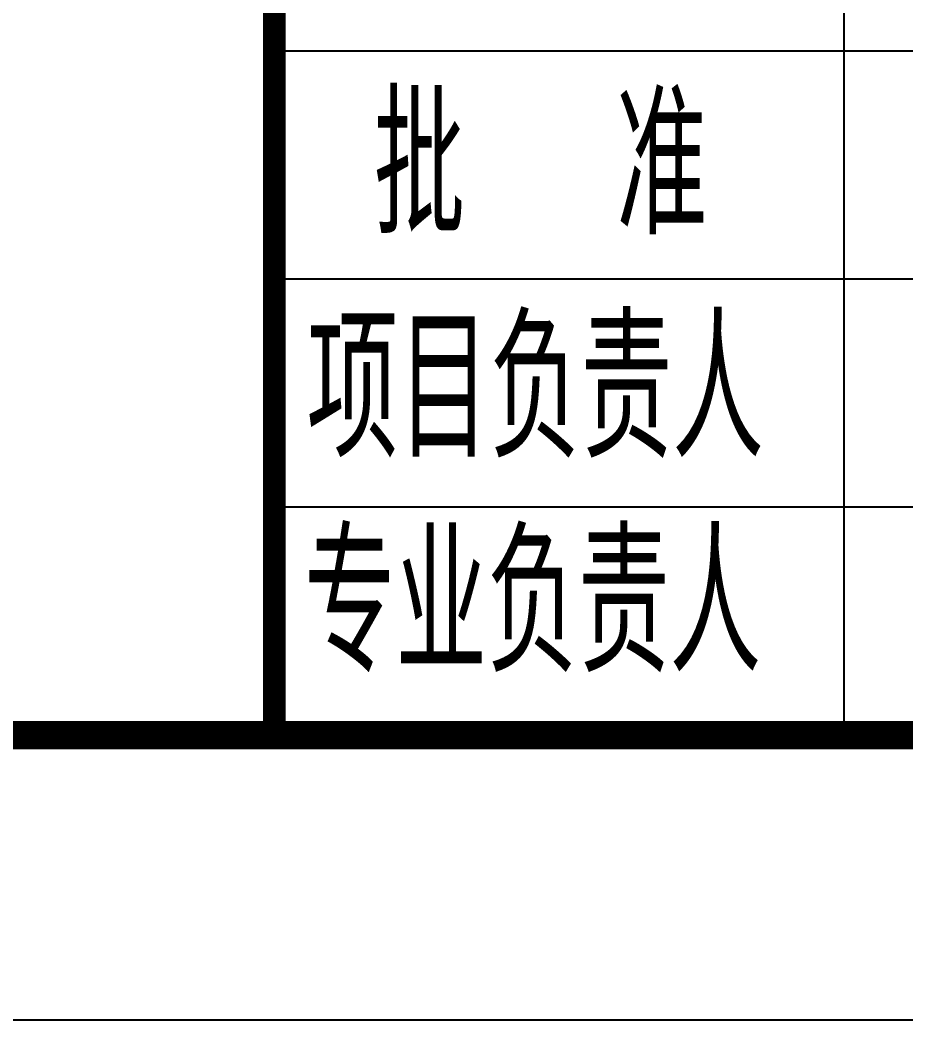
# Model space of a CAD drawing. Extents: x -165130 to 255370, y -346822 to 187778.
# Drawn here: x 140907 to 156454, y -168622 to -151072 of the extents above; entities that cross this region are included whole.
import ezdxf

# ---------------------------------------------------------------- set-up
doc = ezdxf.new("R2010")
doc.units = 0
doc.header["$MEASUREMENT"] = 0
doc.layers.get('0').update_dxf_attribs({"linetype": 'CONTINUOUS'})
for name, color, linetype in [('PUB_TEXT', 7, 'CONTINUOUS'), ('PUB_TITLE', 4, 'CONTINUOUS'), ('层0', 253, 'CONTINUOUS')]:
    doc.layers.add(name, color=color, linetype=linetype)
doc.styles.get("Standard").update_dxf_attribs({"font": 'TSSDENG', "height": 3, "bigfont": 'TSSDCHN'})

# ---------------------------------------------------------------- blocks, each defined once
blk = doc.blocks.new('qar5gesfd')
for p, q in [((-21968.1, 154824.2), (-21968.1, 158024.2)), ((-2968.1, 157224.2), (-23968.1, 157224.2)), ((-13468.1, 156424.2), (-23968.1, 156424.2)), ((-13468.1, 155624.2), (-23968.1, 155624.2))]:
    blk.add_line(p, q)
at = {"const_width": 80}
blk.add_lwpolyline([(-23968.1, 154824.2), (-23968.1, 159824.2), (-2968.1, 159824.2)], dxfattribs=at)
at = {"layer": 'PUB_TITLE'}
blk.add_lwpolyline([(-86068.1, 153824.2), (-1968.1, 153824.2), (-1968.1, 213224.2), (-86068.1, 213224.2)], close=True, dxfattribs=at)
at = {"layer": 'PUB_TITLE', "const_width": 100}
blk.add_lwpolyline([(-83568.1, 154824.2), (-2968.1, 154824.2), (-2968.1, 212224.2), (-83568.1, 212224.2)], close=True, dxfattribs=at)
at = {"layer": 'PUB_TEXT', "width": 0.7}
for s, height, p in [('批', 482.3, (-23619.6, 156581.7)), ('准', 482.3, (-22768.5, 156581.7)), ('项目负责人', 482.27, (-23854.3, 155797.8)), ('专业负责人', 482.27, (-23863.8, 155045.5))]:
    blk.add_text(s, height=height, dxfattribs=at).set_placement(p)

msp = doc.modelspace()

# ---------------------------------------------------------------- linework, layer by layer
at = {"elevation": -625.1}
msp.add_lwpolyline([(145370.127, -163621.816), (145370.127, -138621.816), (250370.127, -138621.816), (250370.127, 123378.184), (-152629.873, 123378.184), (-152629.873, -163621.816), (145370.127, -163621.816)], dxfattribs=at)

# ---------------------------------------------------------------- block references
at = {"layer": '层0', "xscale": 5, "yscale": 5, "zscale": 5}
msp.add_blockref('qar5gesfd', (265210.681, -937742.598, -625.1), dxfattribs=at)

doc.saveas('drawing.dxf')
